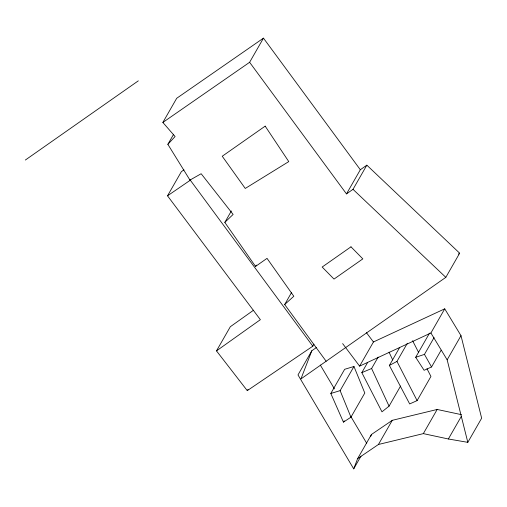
<?xml version="1.0" encoding="UTF-8"?>
<svg xmlns="http://www.w3.org/2000/svg" width="507" height="507" viewBox="0 0 507 507"><rect width="100%" height="100%" fill="white"/><g stroke="black" fill="none" stroke-linecap="round" stroke-linejoin="round"><path stroke-width="0.76" d="M316.355 347.574L311.83 350.749L297.996 374.914L353.702 468.861L357.612 458.651L371.454 434.486L392.279 420.322L437.173 409.46L461.446 414.663M370.611 436.679L371.454 434.486M311.83 350.749L300.943 378.919L445.824 277.348L459.659 253.189L366.84 165.168L360.325 169.737L346.49 193.902L249.621 62.298L263.463 38.139L360.325 169.737M326.147 361.25L284.68 304.523L293.819 296.259L267.031 258.361L255.541 266.435L224.816 222.402L233.125 214.436L201.159 173.724L189.96 180.086L167.861 144.337L175.092 136.516L162.861 122.447L176.696 98.288L263.463 38.139M167.861 144.337L173.628 134.266M313.972 344.177L312.819 346.192L247.27 390.637L216.483 350.888L260.37 319.676L167.519 195.816L181.36 171.658L183.965 169.87M224.816 222.402L231.35 210.988M255.541 266.435L256.308 265.091M216.483 350.888L230.324 326.723L253.557 310.202M284.68 304.523L291.595 292.438M346.49 193.902L353.005 189.333L366.84 165.168M247.27 390.637L248.037 389.294M330.811 393.464L344.646 369.305L353.962 366.485L364.793 393.02L350.952 417.185L343.435 422.128L330.811 393.464L340.127 390.644L353.962 366.485M342.643 343.607L359.609 366.13L373.444 341.965L444.74 308.833L460.996 335.666L481.65 418.186L467.815 442.345L448.365 438.986L423.339 433.618L378.437 444.481L357.612 458.651M400.6 386.017L389.065 406.151L381.974 411.83L361.821 372.626L367.588 362.556M361.821 372.626L371.606 368.513L378.14 357.105M343.435 422.128L344.202 420.785M426.989 368.741L430.944 376.441L417.109 400.606L409.675 403.933L389.382 365.446L399.757 347.327M389.382 365.446L396.962 361.402L407.336 343.277M441.153 350.191L431.546 366.967L424.112 370.3L415.689 357.283L429.524 333.124M359.609 366.13L430.906 332.991L444.74 308.833M353.702 468.861L361.009 456.11M415.689 357.283L424.46 354.393L434.068 337.611M378.437 444.481L392.279 420.322M467.815 442.345L447.155 359.824L460.996 335.666M423.339 433.618L437.173 409.46M448.365 438.986L461.44 416.171M25.35 160.035L138.316 80.841M458.366 254.096L459.659 253.189M162.861 122.447L249.621 62.298M167.519 195.816L190.321 180.194M353.005 189.333L445.824 277.348M366.46 332.693L373.444 341.965M189.738 179.408L312.819 346.192M430.906 332.991L447.155 359.824M320.31 365.046L334.436 388.875M350.99 416.786L366.732 443.34M424.46 354.393L431.546 366.967M412.597 340.742L418.712 352.638M396.962 361.402L417.109 400.606M389.065 352.162L392.691 359.976M371.606 368.513L389.065 406.151M340.127 390.644L350.952 417.185M265.18 126.142L222.243 156.238L245.255 188.452L288.768 161.6L265.18 126.142M350.977 246.833L322.167 267.031L334.018 279.078L362.835 258.881L350.977 246.833"/></g></svg>
